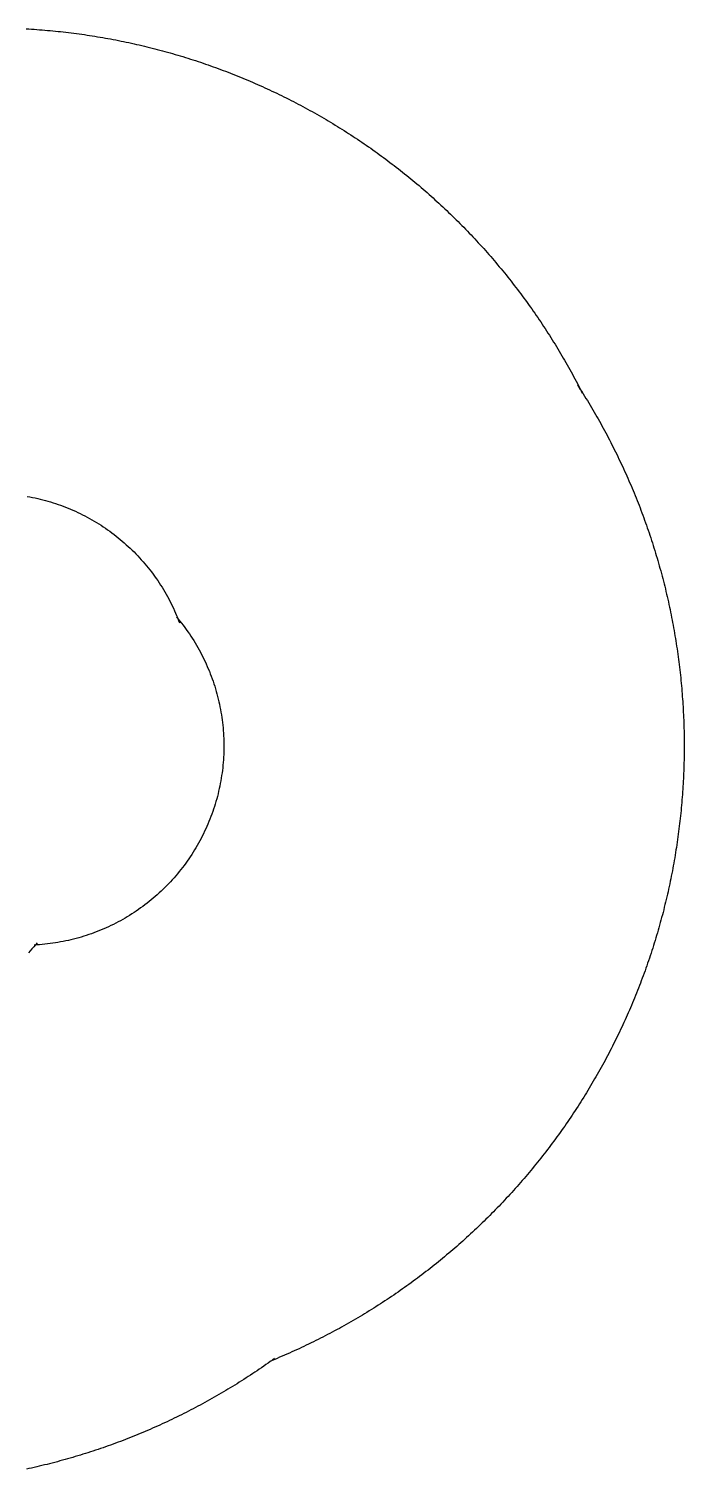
# Model space of a CAD drawing. Extents: x 408740 to 409915, y 7496186 to 7497299.
# Drawn here: x 409421 to 409915, y 7496197 to 7497281 of the extents above; entities that cross this region are included whole.
import ezdxf

# ---------------------------------------------------------------- set-up
doc = ezdxf.new("R2010")
doc.units = 0

msp = doc.modelspace()

# ---------------------------------------------------------------- linework, layer by layer
at = {"layer": 'HJGJHGJ', "color": 5}
msp.add_line((409427.453, 7496593.469, 2500), (409426.181, 7496591.926, 2500), dxfattribs=at)
for points in [[(409419.271, 7497281.481, 2500), (409421.267, 7497281.365, 2500), (409423.264, 7497281.241, 2500), (409425.259, 7497281.109, 2500), (409427.254, 7497280.97, 2500), (409429.249, 7497280.822, 2500), (409431.243, 7497280.666, 2500), (409433.236, 7497280.502, 2500), (409435.229, 7497280.33, 2500), (409437.221, 7497280.15, 2500), (409439.212, 7497279.963, 2500), (409441.202, 7497279.767, 2500), (409443.192, 7497279.563, 2500), (409445.181, 7497279.352, 2500), (409447.168, 7497279.132, 2500), (409449.155, 7497278.905, 2500), (409451.142, 7497278.669, 2500), (409453.127, 7497278.426, 2500), (409455.111, 7497278.175, 2500), (409457.094, 7497277.915, 2500), (409459.076, 7497277.648, 2500), (409461.057, 7497277.373, 2500), (409463.037, 7497277.09, 2500), (409465.016, 7497276.799, 2500), (409466.993, 7497276.5, 2500), (409468.969, 7497276.193, 2500), (409470.945, 7497275.879, 2500), (409472.918, 7497275.556, 2500), (409474.891, 7497275.226, 2500), (409476.862, 7497274.887, 2500), (409478.832, 7497274.541, 2500), (409480.8, 7497274.187, 2500), (409482.767, 7497273.825, 2500), (409484.733, 7497273.455, 2500), (409486.697, 7497273.077, 2500), (409488.659, 7497272.692, 2500), (409490.62, 7497272.298, 2500), (409492.579, 7497271.897, 2500), (409494.537, 7497271.488, 2500), (409496.493, 7497271.071, 2500), (409498.448, 7497270.646, 2500), (409500.4, 7497270.214, 2500), (409502.351, 7497269.773, 2500), (409504.3, 7497269.325, 2500), (409506.248, 7497268.869, 2500), (409508.193, 7497268.406, 2500), (409510.137, 7497267.934, 2500), (409512.078, 7497267.455, 2500), (409514.018, 7497266.968, 2500), (409515.956, 7497266.473, 2500), (409517.892, 7497265.97, 2500), (409519.826, 7497265.46, 2500), (409521.757, 7497264.942, 2500), (409523.687, 7497264.416, 2500), (409525.615, 7497263.883, 2500), (409527.54, 7497263.342, 2500), (409529.463, 7497262.793, 2500), (409531.384, 7497262.236, 2500), (409533.303, 7497261.672, 2500), (409535.22, 7497261.1, 2500), (409537.134, 7497260.52, 2500), (409539.046, 7497259.933, 2500), (409540.955, 7497259.338, 2500), (409542.862, 7497258.736, 2500), (409544.767, 7497258.126, 2500), (409546.669, 7497257.508, 2500), (409548.569, 7497256.883, 2500), (409550.466, 7497256.25, 2500), (409552.361, 7497255.609, 2500), (409554.253, 7497254.961, 2500), (409556.142, 7497254.306, 2500), (409558.029, 7497253.642, 2500), (409559.913, 7497252.972, 2500), (409561.795, 7497252.293, 2500), (409563.673, 7497251.608, 2500), (409565.549, 7497250.914, 2500), (409567.423, 7497250.213, 2500), (409569.293, 7497249.505, 2500), (409571.16, 7497248.789, 2500), (409573.025, 7497248.066, 2500), (409574.887, 7497247.335, 2500), (409576.746, 7497246.597, 2500), (409578.602, 7497245.852, 2500), (409580.454, 7497245.099, 2500), (409582.304, 7497244.338, 2500), (409584.151, 7497243.571, 2500), (409585.995, 7497242.796, 2500), (409587.835, 7497242.013, 2500), (409589.673, 7497241.223, 2500), (409591.507, 7497240.426, 2500), (409593.338, 7497239.621, 2500), (409595.166, 7497238.809, 2500), (409596.99, 7497237.99, 2500), (409598.811, 7497237.164, 2500), (409600.629, 7497236.33, 2500), (409602.444, 7497235.489, 2500), (409604.255, 7497234.641, 2500), (409606.063, 7497233.785, 2500), (409607.867, 7497232.923, 2500), (409609.668, 7497232.053, 2500), (409611.466, 7497231.176, 2500), (409613.26, 7497230.291, 2500), (409615.05, 7497229.4, 2500), (409616.837, 7497228.501, 2500), (409618.62, 7497227.595, 2500), (409620.399, 7497226.682, 2500), (409622.175, 7497225.762, 2500), (409623.947, 7497224.835, 2500), (409625.716, 7497223.901, 2500), (409627.48, 7497222.96, 2500), (409629.241, 7497222.012, 2500), (409630.998, 7497221.056, 2500), (409632.751, 7497220.094, 2500), (409634.501, 7497219.125, 2500), (409636.246, 7497218.148, 2500), (409637.988, 7497217.165, 2500), (409639.726, 7497216.175, 2500), (409641.459, 7497215.177, 2500), (409643.189, 7497214.173, 2500), (409644.914, 7497213.162, 2500), (409646.636, 7497212.144, 2500), (409648.353, 7497211.119, 2500), (409650.067, 7497210.088, 2500), (409651.776, 7497209.049, 2500), (409653.481, 7497208.004, 2500), (409655.182, 7497206.952, 2500), (409656.879, 7497205.893, 2500), (409658.571, 7497204.827, 2500), (409660.259, 7497203.754, 2500), (409661.943, 7497202.675, 2500), (409663.622, 7497201.589, 2500), (409665.297, 7497200.496, 2500), (409666.968, 7497199.397, 2500), (409668.634, 7497198.291, 2500), (409670.296, 7497197.178, 2500), (409671.954, 7497196.059, 2500), (409673.607, 7497194.933, 2500), (409675.255, 7497193.8, 2500), (409676.899, 7497192.661, 2500), (409678.538, 7497191.515, 2500), (409680.173, 7497190.363, 2500), (409681.803, 7497189.204, 2500), (409683.428, 7497188.039, 2500), (409685.049, 7497186.867, 2500), (409686.665, 7497185.689, 2500), (409688.277, 7497184.504, 2500), (409689.883, 7497183.313, 2500), (409691.485, 7497182.115, 2500), (409693.082, 7497180.911, 2500), (409694.674, 7497179.701, 2500), (409696.261, 7497178.484, 2500), (409697.844, 7497177.261, 2500), (409699.421, 7497176.032, 2500), (409700.994, 7497174.796, 2500), (409702.562, 7497173.554, 2500), (409704.124, 7497172.306, 2500), (409705.682, 7497171.051, 2500), (409707.235, 7497169.791, 2500), (409708.782, 7497168.524, 2500), (409710.325, 7497167.251, 2500), (409711.862, 7497165.971, 2500), (409713.394, 7497164.686, 2500), (409714.921, 7497163.395, 2500), (409716.443, 7497162.097, 2500), (409717.96, 7497160.793, 2500), (409719.472, 7497159.484, 2500), (409720.978, 7497158.168, 2500), (409722.479, 7497156.846, 2500), (409723.974, 7497155.518, 2500), (409725.465, 7497154.185, 2500), (409726.95, 7497152.845, 2500), (409728.429, 7497151.499, 2500), (409729.904, 7497150.148, 2500), (409731.372, 7497148.79, 2500), (409732.836, 7497147.427, 2500), (409734.294, 7497146.058, 2500), (409735.746, 7497144.683, 2500), (409737.193, 7497143.302, 2500), (409738.634, 7497141.916, 2500), (409740.07, 7497140.523, 2500), (409741.501, 7497139.125, 2500), (409742.925, 7497137.722, 2500), (409744.344, 7497136.312, 2500), (409745.758, 7497134.897, 2500), (409747.165, 7497133.477, 2500), (409748.567, 7497132.05, 2500), (409749.963, 7497130.618, 2500), (409751.354, 7497129.181, 2500), (409752.739, 7497127.738, 2500), (409754.118, 7497126.289, 2500), (409755.491, 7497124.835, 2500), (409756.858, 7497123.376, 2500), (409758.22, 7497121.911, 2500), (409759.576, 7497120.44, 2500), (409760.925, 7497118.964, 2500), (409762.269, 7497117.483, 2500), (409763.607, 7497115.996, 2500), (409764.939, 7497114.504, 2500), (409766.265, 7497113.007, 2500), (409767.585, 7497111.505, 2500), (409768.899, 7497109.997, 2500), (409770.207, 7497108.484, 2500), (409771.509, 7497106.965, 2500), (409772.804, 7497105.442, 2500), (409774.094, 7497103.913, 2500), (409775.378, 7497102.38, 2500), (409776.655, 7497100.841, 2500), (409777.926, 7497099.297, 2500), (409779.191, 7497097.747, 2500), (409780.45, 7497096.193, 2500), (409781.703, 7497094.634, 2500), (409782.949, 7497093.07, 2500), (409784.189, 7497091.501, 2500), (409785.423, 7497089.927, 2500), (409786.65, 7497088.348, 2500), (409787.871, 7497086.764, 2500), (409789.086, 7497085.175, 2500), (409790.295, 7497083.581, 2500), (409791.497, 7497081.983, 2500), (409792.692, 7497080.38, 2500), (409793.882, 7497078.772, 2500), (409795.065, 7497077.159, 2500), (409796.241, 7497075.542, 2500), (409797.411, 7497073.919, 2500), (409798.574, 7497072.293, 2500), (409799.731, 7497070.661, 2500), (409800.881, 7497069.025, 2500), (409802.025, 7497067.384, 2500), (409803.162, 7497065.739, 2500), (409804.293, 7497064.089, 2500), (409805.417, 7497062.435, 2500), (409806.534, 7497060.776, 2500), (409807.645, 7497059.113, 2500), (409808.749, 7497057.445, 2500), (409809.846, 7497055.773, 2500), (409810.937, 7497054.097, 2500), (409812.021, 7497052.416, 2500), (409813.098, 7497050.731, 2500), (409814.169, 7497049.042, 2500), (409815.232, 7497047.348, 2500), (409816.289, 7497045.65, 2500), (409817.339, 7497043.948, 2500), (409818.383, 7497042.242, 2500), (409819.419, 7497040.531, 2500), (409820.449, 7497038.817, 2500), (409821.472, 7497037.098, 2500), (409822.488, 7497035.375, 2500), (409823.497, 7497033.648, 2500), (409824.499, 7497031.917, 2500), (409825.494, 7497030.183, 2500), (409826.482, 7497028.444, 2500), (409827.463, 7497026.701, 2500), (409828.437, 7497024.954, 2500), (409829.405, 7497023.204, 2500), (409830.365, 7497021.449, 2500), (409831.318, 7497019.691, 2500), (409832.264, 7497017.929, 2500), (409833.203, 7497016.163, 2500), (409834.136, 7497014.394, 2500), (409835.061, 7497012.621, 2500), (409835.978, 7497010.844, 2500), (409836.889, 7497009.063, 2500), (409837.793, 7497007.279, 2500)], [(409834.192, 7497013.401, 2500), (409835.276, 7497011.721, 2500), (409836.353, 7497010.035, 2500), (409837.423, 7497008.346, 2500), (409838.487, 7497006.652, 2500), (409839.544, 7497004.955, 2500), (409840.594, 7497003.252, 2500), (409841.637, 7497001.546, 2500), (409842.674, 7496999.836, 2500), (409843.704, 7496998.121, 2500), (409844.726, 7496996.402, 2500), (409845.742, 7496994.68, 2500), (409846.751, 7496992.953, 2500), (409847.753, 7496991.222, 2500), (409848.748, 7496989.487, 2500), (409849.737, 7496987.748, 2500), (409850.718, 7496986.005, 2500), (409851.692, 7496984.259, 2500), (409852.659, 7496982.508, 2500), (409853.62, 7496980.754, 2500), (409854.573, 7496978.996, 2500), (409855.519, 7496977.234, 2500), (409856.458, 7496975.468, 2500), (409857.39, 7496973.698, 2500), (409858.315, 7496971.925, 2500), (409859.233, 7496970.148, 2500), (409860.144, 7496968.367, 2500), (409861.047, 7496966.583, 2500), (409861.944, 7496964.795, 2500), (409862.833, 7496963.004, 2500), (409863.715, 7496961.209, 2500), (409864.59, 7496959.411, 2500), (409865.458, 7496957.609, 2500), (409866.319, 7496955.803, 2500), (409867.172, 7496953.995, 2500), (409868.018, 7496952.182, 2500), (409868.857, 7496950.367, 2500), (409869.688, 7496948.548, 2500), (409870.513, 7496946.726, 2500), (409871.33, 7496944.9, 2500), (409872.139, 7496943.071, 2500), (409872.942, 7496941.239, 2500), (409873.737, 7496939.404, 2500), (409874.524, 7496937.566, 2500), (409875.305, 7496935.724, 2500), (409876.078, 7496933.88, 2500), (409876.843, 7496932.032, 2500), (409877.601, 7496930.181, 2500), (409878.352, 7496928.327, 2500), (409879.095, 7496926.471, 2500), (409879.831, 7496924.611, 2500), (409880.56, 7496922.748, 2500), (409881.281, 7496920.883, 2500), (409881.994, 7496919.014, 2500), (409882.7, 7496917.143, 2500), (409883.399, 7496915.269, 2500), (409884.09, 7496913.392, 2500), (409884.773, 7496911.513, 2500), (409885.449, 7496909.63, 2500), (409886.118, 7496907.745, 2500), (409886.779, 7496905.858, 2500), (409887.432, 7496903.968, 2500), (409888.078, 7496902.075, 2500), (409888.716, 7496900.179, 2500), (409889.347, 7496898.281, 2500), (409889.97, 7496896.381, 2500), (409890.585, 7496894.478, 2500), (409891.193, 7496892.572, 2500), (409891.793, 7496890.665, 2500), (409892.386, 7496888.754, 2500), (409892.971, 7496886.842, 2500), (409893.548, 7496884.927, 2500), (409894.118, 7496883.01, 2500), (409894.68, 7496881.09, 2500), (409895.234, 7496879.169, 2500), (409895.78, 7496877.245, 2500), (409896.319, 7496875.319, 2500), (409896.85, 7496873.391, 2500), (409897.374, 7496871.46, 2500), (409897.889, 7496869.528, 2500), (409898.397, 7496867.594, 2500), (409898.898, 7496865.657, 2500), (409899.39, 7496863.719, 2500), (409899.875, 7496861.778, 2500), (409900.352, 7496859.836, 2500), (409900.821, 7496857.892, 2500), (409901.282, 7496855.946, 2500), (409901.736, 7496853.998, 2500), (409902.182, 7496852.048, 2500), (409902.62, 7496850.097, 2500), (409903.05, 7496848.144, 2500), (409903.472, 7496846.189, 2500), (409903.887, 7496844.232, 2500), (409904.294, 7496842.274, 2500), (409904.693, 7496840.314, 2500), (409905.084, 7496838.353, 2500), (409905.467, 7496836.39, 2500), (409905.842, 7496834.425, 2500), (409906.21, 7496832.459, 2500), (409906.569, 7496830.492, 2500), (409906.921, 7496828.523, 2500), (409907.265, 7496826.553, 2500), (409907.601, 7496824.581, 2500), (409907.929, 7496822.609, 2500), (409908.249, 7496820.634, 2500), (409908.562, 7496818.659, 2500), (409908.866, 7496816.682, 2500), (409909.162, 7496814.704, 2500), (409909.451, 7496812.725, 2500), (409909.732, 7496810.745, 2500), (409910.004, 7496808.764, 2500), (409910.269, 7496806.781, 2500), (409910.526, 7496804.798, 2500), (409910.775, 7496802.813, 2500), (409911.016, 7496800.828, 2500), (409911.249, 7496798.842, 2500), (409911.474, 7496796.854, 2500), (409911.691, 7496794.866, 2500), (409911.901, 7496792.877, 2500), (409912.102, 7496790.887, 2500), (409912.295, 7496788.897, 2500), (409912.48, 7496786.905, 2500), (409912.658, 7496784.913, 2500), (409912.827, 7496782.92, 2500), (409912.989, 7496780.927, 2500), (409913.142, 7496778.933, 2500), (409913.288, 7496776.938, 2500), (409913.425, 7496774.943, 2500), (409913.555, 7496772.947, 2500), (409913.676, 7496770.951, 2500), (409913.79, 7496768.954, 2500), (409913.895, 7496766.957, 2500), (409913.993, 7496764.959, 2500), (409914.082, 7496762.961, 2500), (409914.164, 7496760.963, 2500), (409914.237, 7496758.964, 2500), (409914.303, 7496756.965, 2500), (409914.361, 7496754.966, 2500), (409914.41, 7496752.967, 2500), (409914.452, 7496750.967, 2500), (409914.485, 7496748.967, 2500), (409914.511, 7496746.967, 2500), (409914.529, 7496744.968, 2500), (409914.538, 7496742.968, 2500), (409914.54, 7496740.968, 2500), (409914.533, 7496738.968, 2500), (409914.519, 7496736.968, 2500), (409914.496, 7496734.968, 2500), (409914.466, 7496732.968, 2500), (409914.428, 7496730.968, 2500), (409914.381, 7496728.969, 2500), (409914.327, 7496726.97, 2500), (409914.264, 7496724.971, 2500), (409914.194, 7496722.972, 2500), (409914.116, 7496720.973, 2500), (409914.029, 7496718.975, 2500), (409913.935, 7496716.978, 2500), (409913.833, 7496714.98, 2500), (409913.722, 7496712.983, 2500), (409913.604, 7496710.987, 2500), (409913.478, 7496708.991, 2500), (409913.343, 7496706.995, 2500), (409913.201, 7496705, 2500), (409913.051, 7496703.006, 2500), (409912.892, 7496701.012, 2500), (409912.726, 7496699.019, 2500), (409912.552, 7496697.027, 2500), (409912.37, 7496695.035, 2500), (409912.18, 7496693.044, 2500), (409911.982, 7496691.054, 2500), (409911.776, 7496689.065, 2500), (409911.562, 7496687.076, 2500), (409911.34, 7496685.088, 2500), (409911.11, 7496683.102, 2500), (409910.872, 7496681.116, 2500), (409910.626, 7496679.131, 2500), (409910.372, 7496677.147, 2500), (409910.111, 7496675.164, 2500), (409909.841, 7496673.183, 2500), (409909.564, 7496671.202, 2500), (409909.278, 7496669.222, 2500), (409908.985, 7496667.244, 2500), (409908.684, 7496665.267, 2500), (409908.375, 7496663.291, 2500), (409908.057, 7496661.316, 2500), (409907.733, 7496659.343, 2500), (409907.4, 7496657.371, 2500), (409907.059, 7496655.4, 2500), (409906.71, 7496653.431, 2500), (409906.354, 7496651.463, 2500), (409905.989, 7496649.496, 2500), (409905.617, 7496647.531, 2500), (409905.237, 7496645.567, 2500), (409904.849, 7496643.605, 2500), (409904.453, 7496641.645, 2500), (409904.05, 7496639.686, 2500), (409903.638, 7496637.729, 2500), (409903.219, 7496635.773, 2500), (409902.792, 7496633.82, 2500), (409902.357, 7496631.867, 2500), (409901.914, 7496629.917, 2500), (409901.464, 7496627.968, 2500), (409901.006, 7496626.022, 2500), (409900.54, 7496624.077, 2500), (409900.066, 7496622.134, 2500), (409899.584, 7496620.192, 2500), (409899.095, 7496618.253, 2500), (409898.597, 7496616.316, 2500), (409898.093, 7496614.381, 2500), (409897.58, 7496612.448, 2500), (409897.06, 7496610.517, 2500), (409896.532, 7496608.587, 2500), (409895.996, 7496606.661, 2500), (409895.452, 7496604.736, 2500), (409894.901, 7496602.813, 2500), (409894.342, 7496600.893, 2500), (409893.776, 7496598.975, 2500), (409893.201, 7496597.059, 2500), (409892.62, 7496595.146, 2500), (409892.03, 7496593.234, 2500), (409891.433, 7496591.326, 2500), (409890.828, 7496589.419, 2500), (409890.216, 7496587.515, 2500), (409889.596, 7496585.614, 2500), (409888.968, 7496583.715, 2500), (409888.333, 7496581.819, 2500), (409887.69, 7496579.925, 2500), (409887.04, 7496578.033, 2500), (409886.382, 7496576.145, 2500), (409885.716, 7496574.259, 2500), (409885.043, 7496572.375, 2500), (409884.363, 7496570.495, 2500), (409883.675, 7496568.617, 2500), (409882.979, 7496566.742, 2500), (409882.276, 7496564.869, 2500), (409881.566, 7496563, 2500), (409880.848, 7496561.133, 2500), (409880.122, 7496559.269, 2500), (409879.389, 7496557.408, 2500), (409878.649, 7496555.55, 2500), (409877.901, 7496553.695, 2500), (409877.146, 7496551.844, 2500), (409876.383, 7496549.995, 2500), (409875.613, 7496548.149, 2500), (409874.836, 7496546.306, 2500), (409874.051, 7496544.466, 2500), (409873.259, 7496542.63, 2500), (409872.46, 7496540.797, 2500), (409871.653, 7496538.967, 2500), (409870.839, 7496537.14, 2500), (409870.017, 7496535.316, 2500), (409869.189, 7496533.496, 2500), (409868.353, 7496531.679, 2500), (409867.51, 7496529.866, 2500), (409866.659, 7496528.055, 2500), (409865.802, 7496526.249, 2500), (409864.937, 7496524.445, 2500), (409864.065, 7496522.645, 2500), (409863.185, 7496520.849, 2500), (409862.299, 7496519.056, 2500), (409861.405, 7496517.267, 2500), (409860.504, 7496515.481, 2500), (409859.596, 7496513.699, 2500), (409858.681, 7496511.921, 2500), (409857.759, 7496510.146, 2500), (409856.83, 7496508.375, 2500), (409855.894, 7496506.608, 2500), (409854.95, 7496504.844, 2500), (409854, 7496503.085, 2500), (409853.042, 7496501.329, 2500), (409852.078, 7496499.577, 2500), (409851.107, 7496497.828, 2500), (409850.128, 7496496.084, 2500), (409849.143, 7496494.344, 2500), (409848.15, 7496492.607, 2500), (409847.151, 7496490.875, 2500), (409846.145, 7496489.146, 2500), (409845.132, 7496487.422, 2500), (409844.112, 7496485.702, 2500), (409843.085, 7496483.985, 2500), (409842.051, 7496482.273, 2500), (409841.01, 7496480.565, 2500), (409839.963, 7496478.862, 2500), (409838.909, 7496477.162, 2500), (409837.848, 7496475.467, 2500), (409836.78, 7496473.776, 2500), (409835.705, 7496472.089, 2500), (409834.624, 7496470.406, 2500), (409833.536, 7496468.728, 2500), (409832.441, 7496467.054, 2500), (409831.34, 7496465.385, 2500), (409830.232, 7496463.72, 2500), (409829.117, 7496462.059, 2500), (409827.996, 7496460.403, 2500), (409826.868, 7496458.752, 2500), (409825.733, 7496457.105, 2500), (409824.592, 7496455.462, 2500), (409823.444, 7496453.824, 2500), (409822.29, 7496452.191, 2500), (409821.129, 7496450.562, 2500), (409819.962, 7496448.938, 2500), (409818.788, 7496447.319, 2500), (409817.608, 7496445.704, 2500), (409816.421, 7496444.094, 2500), (409815.228, 7496442.489, 2500), (409814.029, 7496440.889, 2500), (409812.823, 7496439.293, 2500), (409811.611, 7496437.703, 2500), (409810.392, 7496436.117, 2500), (409809.167, 7496434.536, 2500), (409807.936, 7496432.96, 2500), (409806.698, 7496431.389, 2500), (409805.454, 7496429.822, 2500), (409804.204, 7496428.261, 2500), (409802.948, 7496426.705, 2500), (409801.685, 7496425.154, 2500), (409800.416, 7496423.608, 2500), (409799.141, 7496422.067, 2500), (409797.86, 7496420.531, 2500), (409796.573, 7496419.001, 2500), (409795.28, 7496417.475, 2500), (409793.98, 7496415.955, 2500), (409792.675, 7496414.439, 2500), (409791.363, 7496412.93, 2500), (409790.046, 7496411.425, 2500), (409788.722, 7496409.925, 2500), (409787.393, 7496408.431, 2500), (409786.057, 7496406.943, 2500), (409784.716, 7496405.459, 2500), (409783.368, 7496403.981, 2500), (409782.015, 7496402.509, 2500), (409780.656, 7496401.041, 2500), (409779.291, 7496399.58, 2500), (409777.92, 7496398.123, 2500), (409776.543, 7496396.673, 2500), (409775.161, 7496395.227, 2500), (409773.772, 7496393.788, 2500), (409772.378, 7496392.354, 2500), (409770.979, 7496390.925, 2500), (409769.573, 7496389.502, 2500), (409768.162, 7496388.085, 2500), (409766.745, 7496386.673, 2500), (409765.323, 7496385.267, 2500), (409763.895, 7496383.867, 2500), (409762.461, 7496382.472, 2500), (409761.022, 7496381.084, 2500), (409759.578, 7496379.7, 2500), (409758.127, 7496378.323, 2500), (409756.672, 7496376.952, 2500), (409755.21, 7496375.586, 2500), (409753.744, 7496374.226, 2500), (409752.272, 7496372.873, 2500), (409750.794, 7496371.525, 2500), (409749.311, 7496370.183, 2500), (409747.823, 7496368.846, 2500), (409746.33, 7496367.516, 2500), (409744.831, 7496366.192, 2500), (409743.327, 7496364.874, 2500), (409741.817, 7496363.562, 2500), (409740.302, 7496362.256, 2500), (409738.783, 7496360.956, 2500), (409737.258, 7496359.662, 2500), (409735.727, 7496358.374, 2500), (409734.192, 7496357.092, 2500), (409732.652, 7496355.817, 2500), (409731.106, 7496354.547, 2500), (409729.555, 7496353.284, 2500), (409728, 7496352.027, 2500), (409726.439, 7496350.777, 2500), (409724.873, 7496349.532, 2500), (409723.303, 7496348.294, 2500), (409721.727, 7496347.062, 2500), (409720.147, 7496345.836, 2500), (409718.561, 7496344.617, 2500), (409716.971, 7496343.404, 2500), (409715.376, 7496342.198, 2500), (409713.776, 7496340.998, 2500), (409712.171, 7496339.804, 2500), (409710.562, 7496338.617, 2500), (409708.948, 7496337.436, 2500), (409707.329, 7496336.261, 2500), (409705.705, 7496335.093, 2500), (409704.077, 7496333.932, 2500), (409702.444, 7496332.777, 2500), (409700.807, 7496331.629, 2500), (409699.165, 7496330.487, 2500), (409697.518, 7496329.352, 2500), (409695.867, 7496328.223, 2500), (409694.211, 7496327.101, 2500), (409692.551, 7496325.986, 2500), (409690.887, 7496324.877, 2500), (409689.218, 7496323.775, 2500), (409687.544, 7496322.68, 2500), (409685.867, 7496321.591, 2500), (409684.185, 7496320.509, 2500), (409682.498, 7496319.434, 2500), (409680.808, 7496318.365, 2500), (409679.113, 7496317.304, 2500), (409677.413, 7496316.249, 2500), (409675.71, 7496315.201, 2500), (409674.002, 7496314.159, 2500), (409672.291, 7496313.125, 2500), (409670.575, 7496312.097, 2500), (409668.855, 7496311.077, 2500), (409667.131, 7496310.063, 2500), (409665.403, 7496309.056, 2500), (409663.671, 7496308.056, 2500), (409661.935, 7496307.063, 2500), (409660.195, 7496306.077, 2500), (409658.451, 7496305.098, 2500), (409656.703, 7496304.126, 2500), (409654.951, 7496303.16, 2500), (409653.196, 7496302.202, 2500), (409651.436, 7496301.251, 2500), (409649.673, 7496300.307, 2500), (409647.906, 7496299.37, 2500), (409646.136, 7496298.44, 2500), (409644.361, 7496297.517, 2500), (409642.583, 7496296.602, 2500), (409640.802, 7496295.693, 2500), (409639.016, 7496294.792, 2500), (409637.227, 7496293.897, 2500), (409635.435, 7496293.01, 2500), (409633.639, 7496292.13, 2500), (409631.839, 7496291.257, 2500), (409630.036, 7496290.392, 2500), (409628.23, 7496289.533, 2500), (409626.42, 7496288.682, 2500), (409624.607, 7496287.838, 2500), (409622.79, 7496287.002, 2500), (409620.97, 7496286.172, 2500), (409619.147, 7496285.35, 2500), (409617.321, 7496284.535, 2500), (409615.491, 7496283.728, 2500), (409613.658, 7496282.928, 2500), (409611.822, 7496282.135, 2500), (409609.982, 7496281.35, 2500), (409608.14, 7496280.572, 2500), (409606.294, 7496279.801, 2500), (409604.446, 7496279.038, 2500), (409602.594, 7496278.282, 2500)], [(409420.062, 7496929.436, 2500), (409422.03, 7496929.078, 2500), (409423.993, 7496928.694, 2500), (409425.95, 7496928.283, 2500), (409427.902, 7496927.847, 2500), (409429.848, 7496927.384, 2500), (409431.787, 7496926.896, 2500), (409433.72, 7496926.382, 2500), (409435.646, 7496925.842, 2500), (409437.564, 7496925.276, 2500), (409439.475, 7496924.685, 2500), (409441.377, 7496924.069, 2500), (409443.271, 7496923.427, 2500), (409445.157, 7496922.76, 2500), (409447.033, 7496922.068, 2500), (409448.9, 7496921.351, 2500), (409450.758, 7496920.609, 2500), (409452.605, 7496919.843, 2500), (409454.442, 7496919.052, 2500), (409456.268, 7496918.236, 2500), (409458.083, 7496917.396, 2500), (409459.887, 7496916.532, 2500), (409461.679, 7496915.645, 2500), (409463.459, 7496914.733, 2500), (409465.227, 7496913.798, 2500), (409466.982, 7496912.839, 2500), (409468.724, 7496911.857, 2500), (409470.453, 7496910.851, 2500), (409472.169, 7496909.823, 2500), (409473.87, 7496908.772, 2500), (409475.558, 7496907.698, 2500), (409477.23, 7496906.602, 2500), (409478.889, 7496905.484, 2500), (409480.532, 7496904.344, 2500), (409482.159, 7496903.182, 2500), (409483.772, 7496901.998, 2500), (409485.368, 7496900.793, 2500), (409486.948, 7496899.567, 2500), (409488.511, 7496898.32, 2500), (409490.058, 7496897.052, 2500), (409491.588, 7496895.763, 2500), (409493.1, 7496894.455, 2500), (409494.595, 7496893.126, 2500), (409496.072, 7496891.777, 2500), (409497.53, 7496890.409, 2500), (409498.971, 7496889.022, 2500), (409500.393, 7496887.615, 2500), (409501.796, 7496886.19, 2500), (409503.18, 7496884.746, 2500), (409504.544, 7496883.283, 2500), (409505.889, 7496881.803, 2500), (409507.214, 7496880.305, 2500), (409508.519, 7496878.789, 2500), (409509.803, 7496877.256, 2500), (409511.067, 7496875.706, 2500), (409512.31, 7496874.14, 2500), (409513.533, 7496872.557, 2500), (409514.734, 7496870.957, 2500), (409515.913, 7496869.342, 2500), (409517.071, 7496867.712, 2500), (409518.207, 7496866.066, 2500), (409519.321, 7496864.405, 2500), (409520.413, 7496862.729, 2500), (409521.482, 7496861.039, 2500), (409522.529, 7496859.335, 2500), (409523.553, 7496857.617, 2500), (409524.554, 7496855.885, 2500), (409525.532, 7496854.14, 2500), (409526.486, 7496852.383, 2500), (409527.417, 7496850.613, 2500), (409528.324, 7496848.83, 2500), (409529.207, 7496847.036, 2500), (409530.067, 7496845.23, 2500), (409530.902, 7496843.413, 2500), (409531.713, 7496841.585, 2500), (409532.499, 7496839.746, 2500), (409533.261, 7496837.896, 2500), (409533.998, 7496836.037, 2500), (409534.71, 7496834.168, 2500)], [(409532.355, 7496838.675, 2500), (409533.639, 7496837.142, 2500), (409534.903, 7496835.592, 2500), (409536.146, 7496834.026, 2500), (409537.369, 7496832.442, 2500), (409538.569, 7496830.843, 2500), (409539.749, 7496829.228, 2500), (409540.907, 7496827.597, 2500), (409542.043, 7496825.951, 2500), (409543.157, 7496824.29, 2500), (409544.249, 7496822.615, 2500), (409545.318, 7496820.925, 2500), (409546.365, 7496819.22, 2500), (409547.389, 7496817.502, 2500), (409548.39, 7496815.771, 2500), (409549.368, 7496814.026, 2500), (409550.322, 7496812.269, 2500), (409551.253, 7496810.499, 2500), (409552.16, 7496808.716, 2500), (409553.043, 7496806.922, 2500), (409553.903, 7496805.116, 2500), (409554.738, 7496803.299, 2500), (409555.549, 7496801.47, 2500), (409556.335, 7496799.631, 2500), (409557.097, 7496797.782, 2500), (409557.834, 7496795.923, 2500), (409558.546, 7496794.054, 2500), (409559.234, 7496792.176, 2500), (409559.896, 7496790.289, 2500), (409560.533, 7496788.393, 2500), (409561.144, 7496786.489, 2500), (409561.731, 7496784.577, 2500), (409562.291, 7496782.657, 2500), (409562.826, 7496780.73, 2500), (409563.336, 7496778.796, 2500), (409563.819, 7496776.855, 2500), (409564.276, 7496774.908, 2500), (409564.708, 7496772.955, 2500), (409565.113, 7496770.997, 2500), (409565.493, 7496769.033, 2500), (409565.846, 7496767.065, 2500), (409566.173, 7496765.091, 2500), (409566.473, 7496763.114, 2500), (409566.747, 7496761.133, 2500), (409566.995, 7496759.148, 2500), (409567.216, 7496757.161, 2500), (409567.41, 7496755.17, 2500), (409567.578, 7496753.177, 2500), (409567.72, 7496751.182, 2500), (409567.835, 7496749.186, 2500), (409567.923, 7496747.188, 2500), (409567.985, 7496745.189, 2500), (409568.02, 7496743.189, 2500), (409568.028, 7496741.189, 2500), (409568.009, 7496739.189, 2500), (409567.964, 7496737.19, 2500), (409567.893, 7496735.191, 2500), (409567.794, 7496733.193, 2500), (409567.669, 7496731.197, 2500), (409567.518, 7496729.203, 2500), (409567.339, 7496727.211, 2500), (409567.135, 7496725.221, 2500), (409566.904, 7496723.235, 2500), (409566.646, 7496721.252, 2500), (409566.362, 7496719.272, 2500), (409566.051, 7496717.296, 2500), (409565.714, 7496715.325, 2500), (409565.351, 7496713.358, 2500), (409564.962, 7496711.396, 2500), (409564.547, 7496709.44, 2500), (409564.105, 7496707.489, 2500), (409563.638, 7496705.545, 2500), (409563.145, 7496703.606, 2500), (409562.626, 7496701.675, 2500), (409562.081, 7496699.75, 2500), (409561.511, 7496697.834, 2500), (409560.915, 7496695.924, 2500), (409560.293, 7496694.023, 2500), (409559.647, 7496692.131, 2500), (409558.975, 7496690.247, 2500), (409558.278, 7496688.372, 2500), (409557.557, 7496686.507, 2500), (409556.81, 7496684.652, 2500), (409556.039, 7496682.806, 2500), (409555.243, 7496680.971, 2500), (409554.423, 7496679.147, 2500), (409553.578, 7496677.334, 2500), (409552.71, 7496675.533, 2500), (409551.818, 7496673.743, 2500), (409550.901, 7496671.965, 2500), (409549.961, 7496670.2, 2500), (409548.998, 7496668.447, 2500), (409548.012, 7496666.707, 2500), (409547.002, 7496664.981, 2500), (409545.969, 7496663.268, 2500), (409544.914, 7496661.569, 2500), (409543.836, 7496659.885, 2500), (409542.736, 7496658.215, 2500), (409541.613, 7496656.559, 2500), (409540.469, 7496654.919, 2500), (409539.303, 7496653.294, 2500), (409538.115, 7496651.685, 2500), (409536.906, 7496650.092, 2500), (409535.676, 7496648.515, 2500), (409534.425, 7496646.955, 2500), (409533.153, 7496645.411, 2500), (409531.86, 7496643.885, 2500), (409530.548, 7496642.376, 2500), (409529.215, 7496640.885, 2500), (409527.863, 7496639.411, 2500), (409526.491, 7496637.956, 2500), (409525.1, 7496636.519, 2500), (409523.69, 7496635.101, 2500), (409522.261, 7496633.701, 2500), (409520.813, 7496632.321, 2500), (409519.348, 7496630.96, 2500), (409517.864, 7496629.619, 2500), (409516.362, 7496628.298, 2500), (409514.844, 7496626.997, 2500), (409513.307, 7496625.717, 2500), (409511.754, 7496624.456, 2500), (409510.184, 7496623.217, 2500), (409508.598, 7496621.999, 2500), (409506.996, 7496620.802, 2500), (409505.378, 7496619.627, 2500), (409503.744, 7496618.473, 2500), (409502.095, 7496617.341, 2500), (409500.432, 7496616.231, 2500), (409498.753, 7496615.144, 2500), (409497.06, 7496614.079, 2500), (409495.353, 7496613.036, 2500), (409493.633, 7496612.017, 2500), (409491.899, 7496611.02, 2500), (409490.152, 7496610.047, 2500), (409488.392, 7496609.097, 2500), (409486.619, 7496608.17, 2500), (409484.834, 7496607.268, 2500), (409483.038, 7496606.389, 2500), (409481.23, 7496605.534, 2500), (409479.41, 7496604.704, 2500), (409477.58, 7496603.897, 2500), (409475.739, 7496603.116, 2500), (409473.888, 7496602.359, 2500), (409472.027, 7496601.626, 2500), (409470.156, 7496600.919, 2500), (409468.276, 7496600.236, 2500), (409466.388, 7496599.579, 2500), (409464.49, 7496598.947, 2500), (409462.584, 7496598.34, 2500), (409460.671, 7496597.758, 2500), (409458.75, 7496597.203, 2500), (409456.821, 7496596.673, 2500), (409454.886, 7496596.168, 2500), (409452.944, 7496595.69, 2500), (409450.996, 7496595.237, 2500), (409449.042, 7496594.811, 2500), (409447.082, 7496594.41, 2500), (409445.118, 7496594.036, 2500), (409443.148, 7496593.688, 2500), (409441.174, 7496593.366, 2500), (409439.196, 7496593.071, 2500), (409437.214, 7496592.802, 2500), (409435.229, 7496592.559, 2500), (409433.241, 7496592.343, 2500), (409431.25, 7496592.153, 2500), (409429.257, 7496591.99, 2500), (409427.261, 7496591.854, 2500), (409425.264, 7496591.744, 2500)], [(409426.181, 7496591.926, 2500), (409424.889, 7496590.399, 2500), (409423.577, 7496588.89, 2500), (409422.244, 7496587.399, 2500), (409420.892, 7496585.925, 2500)], [(409606.171, 7496280.45, 2500), (409604.548, 7496279.282, 2500), (409602.92, 7496278.121, 2500), (409601.287, 7496276.966, 2500), (409599.649, 7496275.818, 2500), (409598.007, 7496274.676, 2500), (409596.361, 7496273.541, 2500), (409594.709, 7496272.412, 2500), (409593.054, 7496271.29, 2500), (409591.394, 7496270.175, 2500), (409589.729, 7496269.066, 2500), (409588.06, 7496267.964, 2500), (409586.387, 7496266.869, 2500), (409584.709, 7496265.78, 2500), (409583.027, 7496264.698, 2500), (409581.341, 7496263.623, 2500), (409579.65, 7496262.554, 2500), (409577.955, 7496261.493, 2500), (409576.256, 7496260.438, 2500), (409574.552, 7496259.39, 2500), (409572.845, 7496258.348, 2500), (409571.133, 7496257.314, 2500), (409569.417, 7496256.286, 2500), (409567.697, 7496255.266, 2500), (409565.973, 7496254.252, 2500), (409564.245, 7496253.245, 2500), (409562.513, 7496252.245, 2500), (409560.777, 7496251.252, 2500), (409559.037, 7496250.266, 2500), (409557.293, 7496249.287, 2500), (409555.546, 7496248.315, 2500), (409553.794, 7496247.349, 2500), (409552.038, 7496246.391, 2500), (409550.279, 7496245.44, 2500), (409548.516, 7496244.496, 2500), (409546.749, 7496243.559, 2500), (409544.978, 7496242.629, 2500), (409543.204, 7496241.706, 2500), (409541.426, 7496240.791, 2500), (409539.644, 7496239.882, 2500), (409537.859, 7496238.981, 2500), (409536.07, 7496238.086, 2500), (409534.277, 7496237.199, 2500), (409532.481, 7496236.319, 2500), (409530.682, 7496235.446, 2500), (409528.879, 7496234.581, 2500), (409527.072, 7496233.722, 2500), (409525.263, 7496232.871, 2500), (409523.449, 7496232.027, 2500), (409521.633, 7496231.191, 2500), (409519.813, 7496230.361, 2500), (409517.99, 7496229.539, 2500), (409516.163, 7496228.724, 2500), (409514.333, 7496227.917, 2500), (409512.5, 7496227.117, 2500), (409510.664, 7496226.324, 2500), (409508.825, 7496225.539, 2500), (409506.982, 7496224.76, 2500), (409505.137, 7496223.99, 2500), (409503.288, 7496223.226, 2500), (409501.437, 7496222.471, 2500), (409499.582, 7496221.722, 2500), (409497.724, 7496220.981, 2500), (409495.864, 7496220.247, 2500), (409494, 7496219.521, 2500), (409492.134, 7496218.802, 2500), (409490.265, 7496218.091, 2500), (409488.393, 7496217.387, 2500), (409486.518, 7496216.691, 2500), (409484.64, 7496216.002, 2500), (409482.76, 7496215.321, 2500), (409480.877, 7496214.647, 2500), (409478.991, 7496213.981, 2500), (409477.102, 7496213.322, 2500), (409475.211, 7496212.671, 2500), (409473.318, 7496212.028, 2500), (409471.421, 7496211.392, 2500), (409469.523, 7496210.763, 2500), (409467.622, 7496210.143, 2500), (409465.718, 7496209.529, 2500), (409463.812, 7496208.924, 2500), (409461.903, 7496208.326, 2500), (409459.992, 7496207.736, 2500), (409458.079, 7496207.153, 2500), (409456.163, 7496206.578, 2500), (409454.246, 7496206.011, 2500), (409452.325, 7496205.451, 2500), (409450.403, 7496204.899, 2500), (409448.479, 7496204.355, 2500), (409446.552, 7496203.819, 2500), (409444.623, 7496203.29, 2500), (409442.692, 7496202.769, 2500), (409440.759, 7496202.255, 2500), (409438.824, 7496201.75, 2500), (409436.887, 7496201.252, 2500), (409434.948, 7496200.762, 2500), (409433.007, 7496200.279, 2500), (409431.064, 7496199.805, 2500), (409429.12, 7496199.338, 2500), (409427.173, 7496198.879, 2500), (409425.225, 7496198.428, 2500), (409423.274, 7496197.984, 2500), (409421.322, 7496197.548, 2500), (409419.369, 7496197.121, 2500)]]:
    msp.add_polyline3d(points, dxfattribs=at)

doc.saveas('drawing.dxf')
